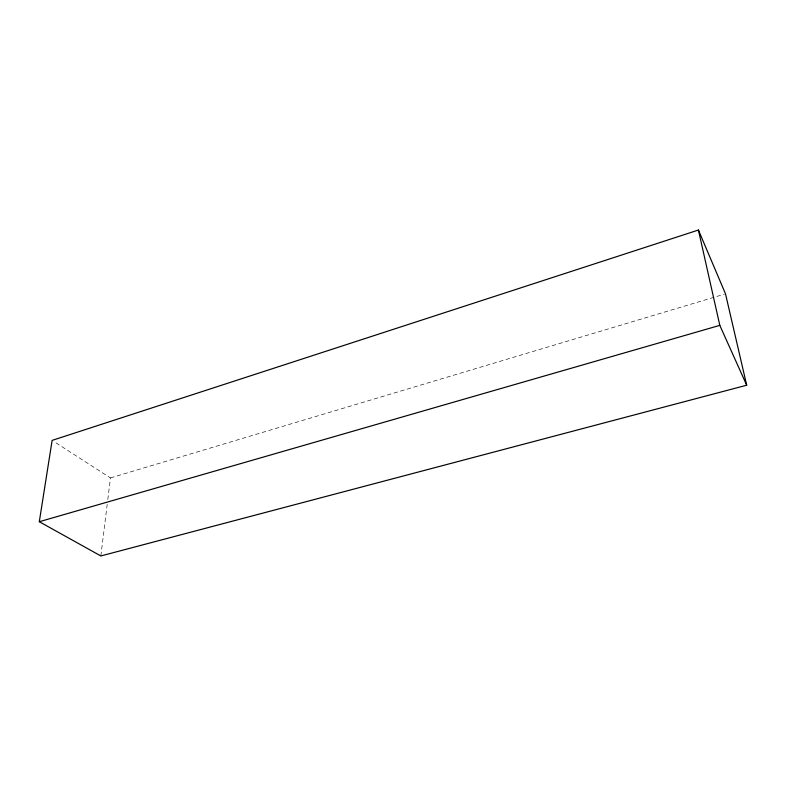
<?xml version="1.0" encoding="UTF-8"?>
<svg xmlns="http://www.w3.org/2000/svg" width="786" height="786" viewBox="0 0 786 786"><rect width="100%" height="100%" fill="white"/><g stroke="black" fill="none" stroke-linecap="round" stroke-linejoin="round"><path stroke-width="0.59" stroke-dasharray="3.93 2.95" d="M100.844 555.957L107.201 504.337M107.79 499.532L110.453 477.927L54.175 441.703M110.453 477.927L724.319 294.2"/><path stroke-width="1.18" d="M39.3 521.717L52.131 440.386L698.42 230.043L725.498 293.846L746.7 385.219L100.844 555.957L39.3 521.717L719.809 325.375L746.7 385.219M698.42 230.043L719.809 325.375"/></g></svg>
